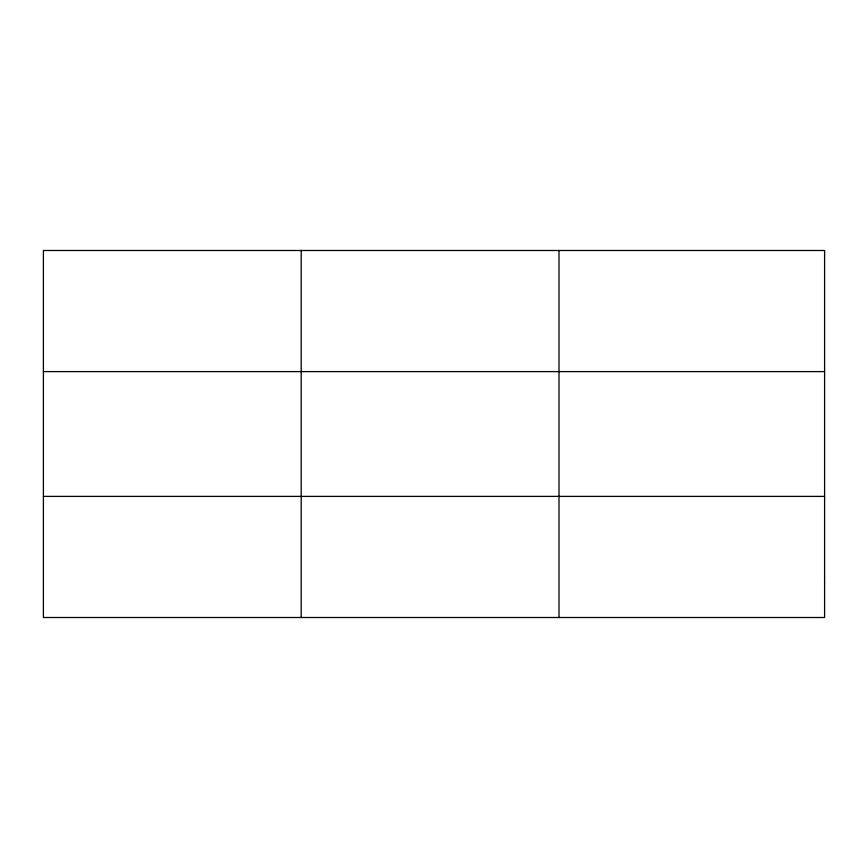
<?xml version="1.0" encoding="UTF-8"?>
<svg xmlns="http://www.w3.org/2000/svg" width="868" height="868" viewBox="0 0 868 868"><rect width="100%" height="100%" fill="white"/><g stroke="black" fill="none" stroke-linecap="round" stroke-linejoin="round"><path stroke-width="1.3" d="M301.196 250.494L301.196 617.506M558.992 250.494L558.992 617.506M43.4 371.602L824.6 371.602M43.4 496.398L824.6 496.398M824.6 577.133L824.6 617.506L43.4 617.506L43.4 250.494L824.6 250.494L824.6 577.133"/></g></svg>
